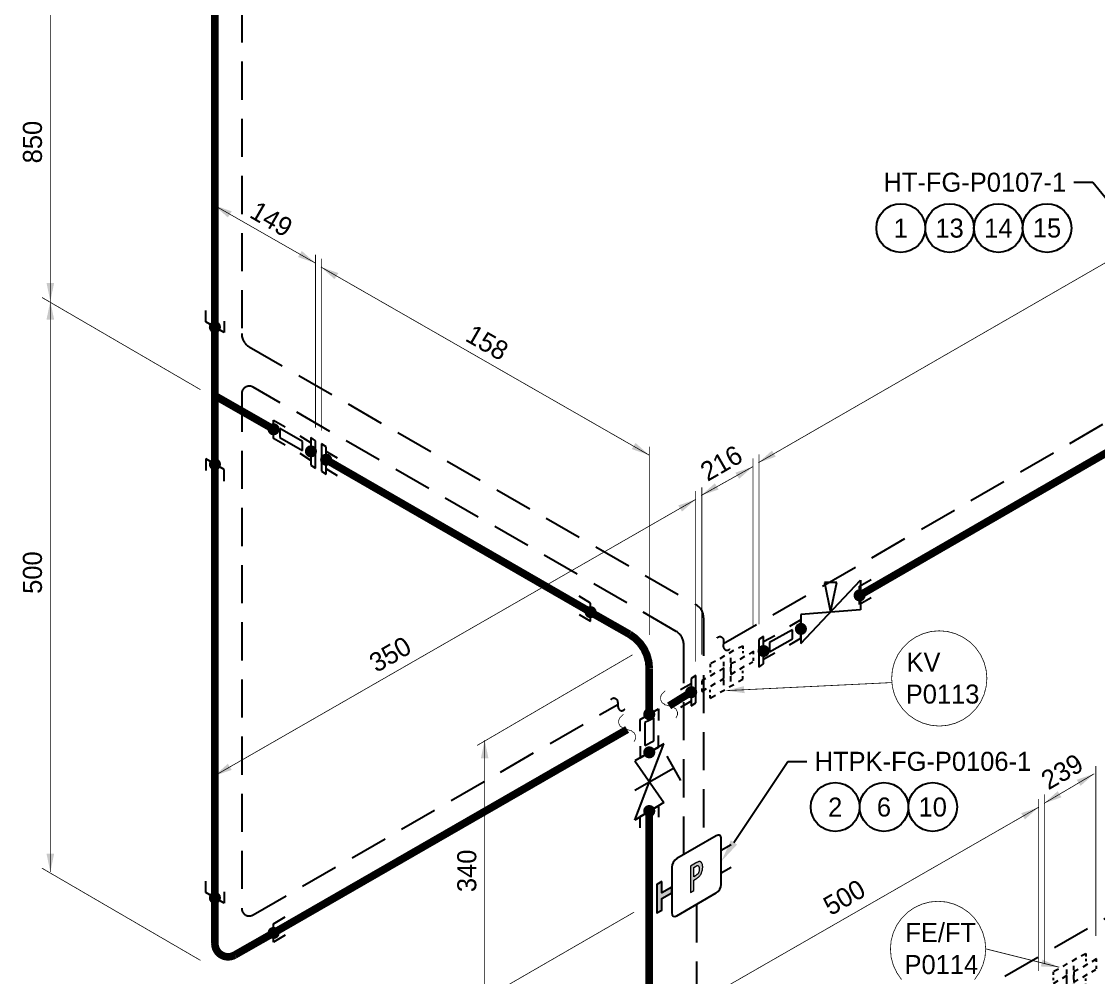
# Model space of a CAD drawing. Extents: x 0 to 844, y -42 to 494.
# Drawn here: x 182.4 to 323.7, y 139.7 to 265.1 of the extents above; entities that cross this region are included whole.
import ezdxf
from ezdxf import colors
from ezdxf.entities.mleader import LeaderData, LeaderLine
from ezdxf.enums import TextEntityAlignment as Align
from ezdxf.math import Vec2, Vec3

# ---------------------------------------------------------------- set-up
doc = ezdxf.new("R2010")
doc.units = 0
doc.header["$LTSCALE"] = 10
doc.header["$MEASUREMENT"] = 0
doc.linetypes.add('DASHED', pattern=[0.75, 0.5, -0.25])
doc.layers.get('Defpoints').update_dxf_attribs({"color": 9})
for name, color, linetype in [('DIMENSION', 2, 'Continuous'), ('HEAT_TRACE', 3, 'DASHED'), ('PIPE', 7, 'Continuous'), ('SYMBOL-3', 3, 'Continuous'), ('TEXT-2', 2, 'Continuous'), ('TEXT2', 40, 'Continuous'), ('WELDS', 7, 'Continuous'), ('Wipeout', 7, 'Continuous')]:
    doc.layers.add(name, color=color, linetype=linetype)
doc.styles.add('framdcn', font='', dxfattribs={"height": 2.4})
doc.styles.add('Scovan Elec', font='')
doc.styles.get("Standard").update_dxf_attribs({"font": ''})
doc.styles.get('framdcn').set_extended_font_data('Franklin Gothic Medium Cond')
doc.styles.get('Scovan Elec').set_extended_font_data('Franklin Gothic Medium Cond')
doc.styles.get('Standard').set_extended_font_data('Franklin Gothic Medium Cond')

# ---------------------------------------------------------------- blocks, each defined once
blk = doc.blocks.new('block39')
at = {"layer": 'PIPE', "linetype": 'ByBlock', "const_width": 1, "flags": 128}
blk.add_lwpolyline([(0, -60.2), (0, 0)], dxfattribs=at)
at = {"flags": 1}
for tag in ['Tag', 'UCI', 'Pipe Ref', 'Description', 'Key']:
    blk.add_attdef(tag, (0, 0), '', height=1, dxfattribs=at)
blk = doc.blocks.new('block40')
at = {"layer": 'PIPE', "linetype": 'ByBlock', "flags": 128}
for points in [[(0, -1.5), (0, 0)], [(2.4, -1.4), (2.4, -2.9)], [(2.4, -2.9), (0, -1.5)], [(8.9, -14.4), (10.4, -15.3)], [(8.9, -16.8), (8.9, -14.4)], [(10.4, -17.7), (8.9, -16.8)], [(0, -19.5), (0, -21)], [(2.4, -20.9), (0, -19.5)], [(2.4, -22.4), (2.4, -20.9)]]:
    blk.add_lwpolyline(points, dxfattribs=at)
at = {"layer": 'PIPE', "linetype": 'ByBlock', "const_width": 1, "flags": 128}
for points in [[(1.2, -11.2), (1.2, -2.2)], [(8.9, -15.6), (1.2, -11.2)], [(1.2, -20.2), (1.2, -11.2)]]:
    blk.add_lwpolyline(points, dxfattribs=at)
at = {"flags": 1}
for tag in ['Tag', 'UCI', 'Pipe Ref', 'Description', 'Key']:
    blk.add_attdef(tag, (0, 0), '', height=1, dxfattribs=at)
blk = doc.blocks.new('block41')
at = {"layer": 'PIPE', "linetype": 'ByBlock', "flags": 128}
for points in [[(0, 0.6), (0, 0)], [(3, -1.1), (0, 0.6)], [(0, 0), (0, -0.6)], [(0, -0.6), (3, -2.3)], [(3, -2.3), (3, -1.1)]]:
    blk.add_lwpolyline(points, dxfattribs=at)
at = {"flags": 1}
for tag in ['Tag', 'UCI', 'Pipe Ref', 'Description', 'Key']:
    blk.add_attdef(tag, (0, 0), '', height=1, dxfattribs=at)
blk = doc.blocks.new('block42')
at = {"layer": 'PIPE', "linetype": 'ByBlock', "flags": 128}
for points in [[(0, 1.1), (-1.4, 2)], [(0, 1.8), (0, 0)], [(0.6, 1.4), (0, 1.8)], [(0, 0), (0, -1.8)], [(0.6, -2.2), (0.6, 1.4)], [(0, -1.2), (-1.4, -0.3)], [(0, -1.8), (0.6, -2.2)]]:
    blk.add_lwpolyline(points, dxfattribs=at)
at = {"flags": 1}
for tag in ['Tag', 'UCI', 'Pipe Ref', 'Description', 'Key']:
    blk.add_attdef(tag, (0, 0), '', height=1, dxfattribs=at)
blk = doc.blocks.new('block43')
at = {"layer": 'PIPE', "linetype": 'ByBlock', "flags": 128}
for points in [[(0, 1.8), (0, 0)], [(0.6, 1.4), (0, 1.8)], [(0, 0), (0, -1.8)], [(0.6, -2.2), (0.6, 1.4)], [(2.1, -0.1), (0.6, 0.8)], [(0, -1.8), (0.6, -2.2)], [(2.1, -2.4), (0.6, -1.5)]]:
    blk.add_lwpolyline(points, dxfattribs=at)
at = {"flags": 1}
for tag in ['Tag', 'UCI', 'Pipe Ref', 'Description', 'Key']:
    blk.add_attdef(tag, (0, 0), '', height=1, dxfattribs=at)
blk = doc.blocks.new('block44')
at = {"layer": 'PIPE', "linetype": 'ByBlock', "const_width": 1, "flags": 128}
blk.add_lwpolyline([(34.7, -20), (0, 0)], dxfattribs=at)
at = {"flags": 1}
for tag in ['Tag', 'UCI', 'Pipe Ref', 'Description', 'Key']:
    blk.add_attdef(tag, (0, 0), '', height=1, dxfattribs=at)
blk = doc.blocks.new('block45')
at = {"layer": 'PIPE', "linetype": 'ByBlock', "flags": 128}
for points in [[(-2.5, 8.6), (-4, 9.5)], [(-2.5, 6.2), (-2.5, 8.6)], [(-4, 7.1), (-2.5, 6.2)], [(4, -6.7), (6.4, -5.3)], [(6.4, -5.3), (6.4, -6.8)], [(4, -8.2), (4, -6.7)]]:
    blk.add_lwpolyline(points, dxfattribs=at)
at = {"layer": 'PIPE', "linetype": 'ByBlock', "const_width": 1, "flags": 128}
for points in [[(2.6, 4.5), (-2.5, 7.4)], [(5.2, 0), (5.2, 0), (5.12, 0.9), (4.88, 1.78), (4.5, 2.6), (3.98, 3.34), (3.34, 3.98), (2.6, 4.5)], [(5.2, -6), (5.2, 0)]]:
    blk.add_lwpolyline(points, dxfattribs=at)
at = {"flags": 1}
for tag in ['Tag', 'UCI', 'Pipe Ref', 'Description', 'Key']:
    blk.add_attdef(tag, (0, 0), '', height=1, dxfattribs=at)
blk = doc.blocks.new('block46')
at = {"layer": 'PIPE', "linetype": 'ByBlock', "flags": 128}
for points in [[(0, 0), (-0.6, -0.3)], [(0.6, 0.3), (0, 0)], [(0.6, -2.7), (0.6, 0.3)], [(-0.6, -0.3), (-0.6, -3.3)], [(-0.6, -3.3), (0.6, -2.7)]]:
    blk.add_lwpolyline(points, dxfattribs=at)
at = {"flags": 1}
for tag in ['Tag', 'UCI', 'Pipe Ref', 'Description', 'Key']:
    blk.add_attdef(tag, (0, 0), '', height=1, dxfattribs=at)
blk = doc.blocks.new('block47')
at = {"layer": 'PIPE', "linetype": 'ByBlock', "flags": 128}
for points in [[(0, -1.5), (0, 0)], [(-3.1, -11.1), (0.7, -1.1)], [(-2.4, -1.4), (-2.4, -2.9)], [(0.7, -1.1), (-1.2, -2.2)], [(-1.2, -2.2), (-3.1, -3.3)], [(-2.4, -2.9), (0, -1.5)], [(1.1, -2.7), (2.9, -5.9)], [(-3.1, -3.3), (0.7, -8.8)], [(2, -4.3), (-3.1, -7.2)], [(0.7, -8.8), (-3.1, -11.1)], [(-2.4, -10.6), (0, -9.2)], [(0, -9.2), (0, -10.7)], [(-2.4, -12.1), (-2.4, -10.6)]]:
    blk.add_lwpolyline(points, dxfattribs=at)
at = {"flags": 1}
for tag in ['Tag', 'UCI', 'Pipe Ref', 'Description', 'Key']:
    blk.add_attdef(tag, (0, 0), '', height=1, dxfattribs=at)
blk = doc.blocks.new('block48')
at = {"layer": 'PIPE', "linetype": 'ByBlock', "const_width": 1, "flags": 128}
blk.add_lwpolyline([(0, -44.9), (0, 0)], dxfattribs=at)
at = {"flags": 1}
for tag in ['Tag', 'UCI', 'Pipe Ref', 'Description', 'Key']:
    blk.add_attdef(tag, (0, 0), '', height=1, dxfattribs=at)
blk = doc.blocks.new('block52')
at = {"layer": 'PIPE', "flags": 128}
for points in [[(4.8, 5.7), (5.4, 6)], [(5.4, 6), (5.4, 5.6)], [(2.4, 4.3), (3, 4.7)], [(3.6, 5), (4.2, 5.4)], [(3.8, 3.8), (3.8, 4.4)], [(5.6, 4.6), (5, 4.2)], [(5.4, 5.3), (5.4, 5)], [(6.8, 5.3), (6.2, 4.9)], [(6.8, 4.9), (6.8, 5.3)], [(6.8, 4), (6.8, 4.4)], [(1.1, 3.6), (1.1, 3.2)], [(1.2, 3.7), (1.8, 4)], [(2.9, 3.1), (2.3, 2.7)], [(2.9, 3.3), (2.9, 3.9)], [(2.9, 2.7), (2.9, 3.1)], [(4.4, 3.9), (3.8, 3.6)], [(3.8, 3.6), (3.8, 3.1)], [(3.8, 2.6), (3.8, 3.2)], [(5, 2.9), (5.6, 3.3)], [(6.2, 3.6), (6.7, 3.9)], [(0.5, 1.7), (0, 1.4)], [(1.1, 2.8), (1.1, 2.5)], [(1.7, 2.4), (1.1, 2)], [(2.4, 1.4), (2.9, 1.7)], [(2.9, 2.1), (2.9, 2.7)], [(2.9, 1.7), (2.9, 2.2)], [(2.9, 0.8), (2.9, 1.5)], [(3.8, 2.6), (3.8, 2.2)], [(3.8, 2.2), (4.4, 2.6)], [(3.8, 1.3), (3.8, 2)], [(4.8, 1.3), (5.4, 1.6)], [(5.4, 2.4), (5.4, 2.7)], [(5.4, 1.6), (5.4, 2)], [(0, 1.4), (0, 0.9)], [(0, 0.4), (0, 0)], [(0, 0), (0.6, 0.4)], [(1.1, -0.1), (1.1, 0.2)], [(1.2, 0.7), (1.8, 1.1)], [(2.4, -0.1), (3, 0.2)], [(3.6, 0.6), (4.2, 0.9)], [(1.1, -0.9), (1.1, -0.5)], [(1.1, -0.9), (1.8, -0.5)]]:
    blk.add_lwpolyline(points, dxfattribs=at)
at = {"flags": 1}
for tag in ['Tag', 'UCI', 'Pipe Ref', 'Description', 'Key']:
    blk.add_attdef(tag, (0, 0), '', height=1, dxfattribs=at)
blk = doc.blocks.new('block62')
at = {"layer": 'PIPE', "linetype": 'ByBlock', "const_width": 1, "flags": 128}
blk.add_lwpolyline([(0, -56.9), (0, 0)], dxfattribs=at)
at = {"flags": 1}
for tag in ['Tag', 'UCI', 'Pipe Ref', 'Description', 'Key']:
    blk.add_attdef(tag, (0, 0), '', height=1, dxfattribs=at)
blk = doc.blocks.new('block63')
at = {"layer": 'PIPE', "linetype": 'ByBlock', "flags": 128}
for points in [[(-2.93, 6.7), (-2.93, 8.2)], [(-0.53, 5.3), (-2.93, 6.7)], [(-0.53, 6.8), (-0.53, 5.3)], [(5.97, 2.6), (7.47, 3.5)], [(5.97, 0.2), (5.97, 2.6)], [(7.47, 1.1), (5.97, 0.2)]]:
    blk.add_lwpolyline(points, dxfattribs=at)
at = {"layer": 'PIPE', "linetype": 'ByBlock', "const_width": 1, "flags": 128}
for points in [[(-1.73, 0), (-1.73, 6)], [(5.97, 1.4), (0.87, -1.5)], [(0.87, -1.5), (0.59, -1.63), (0.3, -1.71), (0, -1.73), (-0.3, -1.71), (-0.59, -1.63), (-0.87, -1.5), (-1.11, -1.33), (-1.33, -1.11), (-1.5, -0.87), (-1.63, -0.59), (-1.71, -0.3), (-1.73, 0)]]:
    blk.add_lwpolyline(points, dxfattribs=at)
at = {"flags": 1}
for tag in ['Tag', 'UCI', 'Pipe Ref', 'Description', 'Key']:
    blk.add_attdef(tag, (0, 0), '', height=1, dxfattribs=at)
blk = doc.blocks.new('block64')
at = {"layer": 'PIPE', "linetype": 'ByBlock', "flags": 128}
for points, const_width in [([(3.6, 6.2), (3.5, 5.9)], 0.1), ([(3.5, 5.9), (3.5, 5.7)], 0.1), ([(3.5, 5.7), (3.5, 5.5)], 0.1), ([(4.1, 6.7), (3.6, 6.2)], 0.1), ([(7.5, 6.5), (4.6, 4.7)], 1), ([(3.5, 5.5), (3.6, 5.3)], 0.1), ([(3.6, 5.3), (3.7, 5.1)], 0.1), ([(3.7, 5.1), (3.9, 5)], 0.1), ([(3.9, 5), (4.1, 4.8)], 0.1), ([(4.1, 4.8), (4.3, 4.8)], 0.1), ([(4.3, 4.8), (4.6, 4.7)], 0.1), ([(4.6, 4.7), (4.9, 4.6)], 0.1), ([(4.9, 4.6), (5.1, 4.6)], 0.1), ([(5.1, 4.6), (5.3, 4.4)], 0.1), ([(5.3, 4.4), (5.5, 4.3)], 0.1), ([(5.5, 4.3), (5.6, 4.1)], 0.1), ([(-1.9, 3.1), (-2, 2.8)], 0.1), ([(-2, 2.8), (-2, 2.6)], 0.1), ([(-1.4, 3.6), (-1.9, 3.1)], 0.1), ([(5.7, 3.5), (5.5, 3.1)], 0.1), ([(5.6, 4.1), (5.7, 3.9)], 0.1), ([(5.7, 3.9), (5.7, 3.7)], 0.1), ([(5.7, 3.7), (5.7, 3.5)], 0.1), ([(-0.9, 1.6), (-47.3, -25.1)], 1), ([(-2, 2.6), (-2, 2.4)], 0.1), ([(-2, 2.4), (-1.9, 2.2)], 0.1), ([(-1.9, 2.2), (-1.8, 2)], 0.1), ([(-1.8, 2), (-1.6, 1.9)], 0.1), ([(-1.6, 1.9), (-1.4, 1.7)], 0.1), ([(-1.4, 1.7), (-1.2, 1.7)], 0.1), ([(-1.2, 1.7), (-0.9, 1.6)], 0.1), ([(-0.9, 1.6), (-0.6, 1.5)], 0.1), ([(-0.6, 1.5), (-0.4, 1.5)], 0.1), ([(-0.4, 1.5), (-0.2, 1.3)], 0.1), ([(-0.2, 1.3), (0, 1.2)], 0.1), ([(0, 1.2), (0.1, 1)], 0.1), ([(0.2, 0.4), (0, 0)], 0.1), ([(0.1, 1), (0.2, 0.8)], 0.1), ([(0.2, 0.8), (0.2, 0.6)], 0.1), ([(0.2, 0.6), (0.2, 0.4)], 0.1)]:
    blk.add_lwpolyline(points, dxfattribs=dict(at, const_width=const_width))
at = {"flags": 1}
for tag in ['Tag', 'UCI', 'Pipe Ref', 'Description', 'Key']:
    blk.add_attdef(tag, (0, 0), '', height=1, dxfattribs=at)
blk = doc.blocks.new('block66')
at = {"layer": 'PIPE', "linetype": 'ByBlock', "flags": 128}
for points in [[(0.6, 2.2), (0, 1.8)], [(0, 1.8), (0, 0)], [(0.6, -1.4), (0.6, 2.2)], [(0, 1.1), (-1.4, 0.3)], [(0, 0), (0, -1.8)], [(0, -1.2), (-1.4, -2)], [(0, -1.8), (0.6, -1.4)]]:
    blk.add_lwpolyline(points, dxfattribs=at)
at = {"flags": 1}
for tag in ['Tag', 'UCI', 'Pipe Ref', 'Description', 'Key']:
    blk.add_attdef(tag, (0, 0), '', height=1, dxfattribs=at)
blk = doc.blocks.new('block67')
at = {"layer": 'PIPE', "flags": 128}
for points in [[(4.8, 5.7), (5.4, 6)], [(5.4, 6), (5.4, 5.6)], [(2.4, 4.3), (3, 4.7)], [(3.6, 5), (4.2, 5.4)], [(3.8, 3.8), (3.8, 4.4)], [(5.6, 4.6), (5, 4.2)], [(5.4, 5.3), (5.4, 5)], [(6.8, 5.3), (6.2, 4.9)], [(6.8, 4.9), (6.8, 5.3)], [(6.8, 4), (6.8, 4.4)], [(1.1, 3.6), (1.1, 3.2)], [(1.2, 3.7), (1.8, 4)], [(2.9, 3.1), (2.3, 2.7)], [(2.9, 3.3), (2.9, 3.9)], [(2.9, 2.7), (2.9, 3.1)], [(4.4, 3.9), (3.8, 3.6)], [(3.8, 3.6), (3.8, 3.1)], [(3.8, 2.6), (3.8, 3.2)], [(5, 2.9), (5.6, 3.3)], [(6.2, 3.6), (6.7, 3.9)], [(0.5, 1.7), (0, 1.4)], [(1.1, 2.8), (1.1, 2.5)], [(1.7, 2.4), (1.1, 2)], [(2.4, 1.4), (2.9, 1.7)], [(2.9, 2.1), (2.9, 2.7)], [(2.9, 1.7), (2.9, 2.2)], [(2.9, 0.8), (2.9, 1.5)], [(3.8, 2.6), (3.8, 2.2)], [(3.8, 2.2), (4.4, 2.6)], [(3.8, 1.3), (3.8, 2)], [(4.8, 1.3), (5.4, 1.6)], [(5.4, 2.4), (5.4, 2.7)], [(5.4, 1.6), (5.4, 2)], [(0, 1.4), (0, 0.9)], [(0, 0.4), (0, 0)], [(0, 0), (0.6, 0.4)], [(1.1, -0.1), (1.1, 0.2)], [(1.2, 0.7), (1.8, 1.1)], [(2.4, -0.1), (3, 0.2)], [(3.6, 0.6), (4.2, 0.9)], [(1.1, -0.9), (1.1, -0.5)], [(1.1, -0.9), (1.8, -0.5)]]:
    blk.add_lwpolyline(points, dxfattribs=at)
at = {"flags": 1}
for tag in ['Tag', 'UCI', 'Pipe Ref', 'Description', 'Key']:
    blk.add_attdef(tag, (0, 0), '', height=1, dxfattribs=at)
blk = doc.blocks.new('block68')
at = {"layer": 'PIPE', "linetype": 'ByBlock', "flags": 128}
for points in [[(0.6, 2.2), (0, 1.8)], [(0, 1.8), (0, 0)], [(2.1, 2.3), (0.6, 1.5)], [(0.6, -1.4), (0.6, 2.2)], [(0, 0), (0, -1.8)], [(2.1, 0), (0.6, -0.8)], [(0, -1.8), (0.6, -1.4)]]:
    blk.add_lwpolyline(points, dxfattribs=at)
at = {"flags": 1}
for tag in ['Tag', 'UCI', 'Pipe Ref', 'Description', 'Key']:
    blk.add_attdef(tag, (0, 0), '', height=1, dxfattribs=at)
blk = doc.blocks.new('block69')
at = {"layer": 'PIPE', "linetype": 'ByBlock', "flags": 128}
for points in [[(3, 2.3), (0, 0.6)], [(3, 1.1), (3, 2.3)], [(0, -0.6), (3, 1.1)], [(0, 0.6), (0, 0)], [(0, 0), (0, -0.6)]]:
    blk.add_lwpolyline(points, dxfattribs=at)
at = {"flags": 1}
for tag in ['Tag', 'UCI', 'Pipe Ref', 'Description', 'Key']:
    blk.add_attdef(tag, (0, 0), '', height=1, dxfattribs=at)
blk = doc.blocks.new('block70')
at = {"layer": 'PIPE', "linetype": 'ByBlock', "flags": 128}
for points in [[(1.5, -2.2), (9.3, 6.1)], [(4.6, 5.8), (5.4, 1.9)], [(6.2, 5.8), (4.6, 5.8)], [(5.4, 1.9), (6.2, 5.8)], [(9.2, 5.3), (10.7, 6.2)], [(9.3, 6.1), (9.3, 2.2)], [(9.2, 2.9), (9.2, 5.3)], [(10.7, 3.8), (9.2, 2.9)], [(9.3, 2.2), (1.5, 1.6)], [(1.5, 1.6), (1.5, -0.3)], [(1.5, 0.9), (0, 0)], [(1.5, -1.5), (1.5, 0.9)], [(1.5, -0.3), (1.5, -2.2)], [(0, -2.4), (1.5, -1.5)]]:
    blk.add_lwpolyline(points, dxfattribs=at)
at = {"flags": 1}
for tag in ['Tag', 'UCI', 'Pipe Ref', 'Description', 'Key']:
    blk.add_attdef(tag, (0, 0), '', height=1, dxfattribs=at)
blk = doc.blocks.new('block71')
at = {"layer": 'PIPE', "linetype": 'ByBlock', "const_width": 1, "flags": 128}
for points in [[(131, 75.6), (64.4, 37.2)], [(64.4, 37.2), (0, 0)]]:
    blk.add_lwpolyline(points, dxfattribs=at)
at = {"flags": 1}
for tag in ['Tag', 'UCI', 'Pipe Ref', 'Description', 'Key']:
    blk.add_attdef(tag, (0, 0), '', height=1, dxfattribs=at)
blk = doc.blocks.new('block99')
at = {"layer": 'WELDS'}
h = blk.add_hatch(color=256, dxfattribs=at)
edge = h.paths.add_edge_path(flags=0)
edge.add_arc((0, 0), 0.8, 0, 360)
at = {"flags": 1}
for tag in ['Tag', 'UCI', 'Pipe Ref', 'Description', 'Key']:
    blk.add_attdef(tag, (0, 0), '', height=1, dxfattribs=at)
blk = doc.blocks.new('block100')
at = {"layer": 'WELDS'}
h = blk.add_hatch(color=256, dxfattribs=at)
edge = h.paths.add_edge_path(flags=0)
edge.add_arc((0, 0), 0.8, 0, 360)
at = {"flags": 1}
for tag in ['Tag', 'UCI', 'Pipe Ref', 'Description', 'Key']:
    blk.add_attdef(tag, (0, 0), '', height=1, dxfattribs=at)
blk = doc.blocks.new('block101')
at = {"layer": 'WELDS'}
h = blk.add_hatch(color=256, dxfattribs=at)
edge = h.paths.add_edge_path(flags=0)
edge.add_arc((0, 0), 0.8, 0, 360)
at = {"flags": 1}
for tag in ['Tag', 'UCI', 'Pipe Ref', 'Description', 'Key']:
    blk.add_attdef(tag, (0, 0), '', height=1, dxfattribs=at)
blk = doc.blocks.new('block102')
at = {"layer": 'WELDS'}
h = blk.add_hatch(color=256, dxfattribs=at)
edge = h.paths.add_edge_path(flags=0)
edge.add_arc((0, 0), 0.8, 0, 360)
at = {"flags": 1}
for tag in ['Tag', 'UCI', 'Pipe Ref', 'Description', 'Key']:
    blk.add_attdef(tag, (0, 0), '', height=1, dxfattribs=at)
blk = doc.blocks.new('block103')
at = {"layer": 'WELDS'}
h = blk.add_hatch(color=256, dxfattribs=at)
edge = h.paths.add_edge_path(flags=0)
edge.add_arc((0, 0), 0.8, 0, 360)
at = {"flags": 1}
for tag in ['Tag', 'UCI', 'Pipe Ref', 'Description', 'Key']:
    blk.add_attdef(tag, (0, 0), '', height=1, dxfattribs=at)
blk = doc.blocks.new('block104')
at = {"layer": 'WELDS'}
h = blk.add_hatch(color=256, dxfattribs=at)
edge = h.paths.add_edge_path(flags=0)
edge.add_arc((0, 0), 0.8, 0, 360)
at = {"flags": 1}
for tag in ['Tag', 'UCI', 'Pipe Ref', 'Description', 'Key']:
    blk.add_attdef(tag, (0, 0), '', height=1, dxfattribs=at)
blk = doc.blocks.new('block105')
at = {"layer": 'WELDS'}
h = blk.add_hatch(color=256, dxfattribs=at)
edge = h.paths.add_edge_path(flags=0)
edge.add_arc((0, 0), 0.8, 0, 360)
at = {"flags": 1}
for tag in ['Tag', 'UCI', 'Pipe Ref', 'Description', 'Key']:
    blk.add_attdef(tag, (0, 0), '', height=1, dxfattribs=at)
blk = doc.blocks.new('block106')
at = {"layer": 'WELDS'}
h = blk.add_hatch(color=256, dxfattribs=at)
edge = h.paths.add_edge_path(flags=0)
edge.add_arc((0, 0), 0.8, 0, 360)
at = {"flags": 1}
for tag in ['Tag', 'UCI', 'Pipe Ref', 'Description', 'Key']:
    blk.add_attdef(tag, (0, 0), '', height=1, dxfattribs=at)
blk = doc.blocks.new('block116')
at = {"layer": 'WELDS'}
h = blk.add_hatch(color=256, dxfattribs=at)
edge = h.paths.add_edge_path(flags=0)
edge.add_arc((0, 0), 0.8, 0, 360)
at = {"flags": 1}
for tag in ['Tag', 'UCI', 'Pipe Ref', 'Description', 'Key']:
    blk.add_attdef(tag, (0, 0), '', height=1, dxfattribs=at)
blk = doc.blocks.new('block117')
at = {"layer": 'WELDS'}
h = blk.add_hatch(color=256, dxfattribs=at)
edge = h.paths.add_edge_path(flags=0)
edge.add_arc((0, 0), 0.8, 0, 360)
at = {"flags": 1}
for tag in ['Tag', 'UCI', 'Pipe Ref', 'Description', 'Key']:
    blk.add_attdef(tag, (0, 0), '', height=1, dxfattribs=at)
blk = doc.blocks.new('block118')
at = {"layer": 'WELDS'}
h = blk.add_hatch(color=256, dxfattribs=at)
edge = h.paths.add_edge_path(flags=0)
edge.add_arc((0, 0), 0.8, 0, 360)
at = {"flags": 1}
for tag in ['Tag', 'UCI', 'Pipe Ref', 'Description', 'Key']:
    blk.add_attdef(tag, (0, 0), '', height=1, dxfattribs=at)
blk = doc.blocks.new('block119')
at = {"layer": 'WELDS'}
h = blk.add_hatch(color=256, dxfattribs=at)
edge = h.paths.add_edge_path(flags=0)
edge.add_arc((0, 0), 0.8, 0, 360)
at = {"flags": 1}
for tag in ['Tag', 'UCI', 'Pipe Ref', 'Description', 'Key']:
    blk.add_attdef(tag, (0, 0), '', height=1, dxfattribs=at)
blk = doc.blocks.new('block120')
at = {"layer": 'WELDS'}
h = blk.add_hatch(color=256, dxfattribs=at)
edge = h.paths.add_edge_path(flags=0)
edge.add_arc((0, 0), 0.8, 0, 360)
at = {"flags": 1}
for tag in ['Tag', 'UCI', 'Pipe Ref', 'Description', 'Key']:
    blk.add_attdef(tag, (0, 0), '', height=1, dxfattribs=at)
blk = doc.blocks.new('block121')
at = {"layer": 'WELDS'}
h = blk.add_hatch(color=256, dxfattribs=at)
edge = h.paths.add_edge_path(flags=0)
edge.add_arc((0, 0), 0.8, 0, 360)
at = {"flags": 1}
for tag in ['Tag', 'UCI', 'Pipe Ref', 'Description', 'Key']:
    blk.add_attdef(tag, (0, 0), '', height=1, dxfattribs=at)
blk = doc.blocks.new('block122')
at = {"layer": 'WELDS'}
h = blk.add_hatch(color=256, dxfattribs=at)
edge = h.paths.add_edge_path(flags=0)
edge.add_arc((0, 0), 0.8, 0, 360)
at = {"flags": 1}
for tag in ['Tag', 'UCI', 'Pipe Ref', 'Description', 'Key']:
    blk.add_attdef(tag, (0, 0), '', height=1, dxfattribs=at)
blk = doc.blocks.new('block9')
at = {"layer": 'TEXT2'}
blk.add_hatch(color=256, dxfattribs=at).paths.add_polyline_path([(0.001, 0), (-2.399, 0.1), (-2.199, 1)])
at = {"layer": 'TEXT2', "linetype": 'ByBlock', "const_width": 0.1, "flags": 128}
blk.add_lwpolyline([(-9.6, 2.4), (0, 0)], dxfattribs=at)
blk = doc.blocks.new('block10')
at = {"layer": 'TEXT2', "style": 'framdcn'}
for s, p in [('FE/FT', (0, 0)), ('P0114', (-0.1, -4.2))]:
    blk.add_text(s, height=2.5, dxfattribs=at).set_placement(p)
blk = doc.blocks.new('block15')
at = {"layer": 'TEXT2'}
blk.add_hatch(color=256, dxfattribs=at).paths.add_polyline_path([(0, 0), (2, -1.3), (1.4, -2)])
at = {"layer": 'TEXT2', "linetype": 'ByBlock', "const_width": 0.1, "flags": 128}
blk.add_lwpolyline([(15.599, -15.2), (0, 0)], dxfattribs=at)
blk = doc.blocks.new('block16')
at = {"layer": 'TEXT2', "style": 'framdcn'}
for s, p in [('KV', (0, 0)), ('P0113', (-0.1, -4.2))]:
    blk.add_text(s, height=2.5, dxfattribs=at).set_placement(p)
blk = doc.blocks.new('*U161')
h = blk.add_hatch(color=7)
h.dxf.hatch_style = 1
h.paths.add_polyline_path([(-0.79, -2.18), (-0.36, -1.93), (-0.36, -0.58), (-0.11, -0.44), (-0.06, -0.41), (-0.01, -0.37), (0.05, -0.34), (0.1, -0.3), (0.15, -0.27), (0.19, -0.23), (0.24, -0.2), (0.28, -0.16), (0.32, -0.13), (0.35, -0.09), (0.38, -0.06), (0.41, -0.02), (0.44, 0.01), (0.48, 0.07), (0.52, 0.12), (0.55, 0.18), (0.59, 0.24), (0.62, 0.3), (0.65, 0.36), (0.67, 0.43), (0.7, 0.5), (0.7, 0.5), (0.72, 0.56), (0.74, 0.63), (0.76, 0.69), (0.77, 0.75), (0.78, 0.82), (0.79, 0.88), (0.8, 0.95), (0.8, 1.01), (0.81, 1.08), (0.81, 1.15), (0.81, 1.15), (0.81, 1.22), (0.8, 1.28), (0.8, 1.34), (0.79, 1.4), (0.78, 1.45), (0.77, 1.5), (0.75, 1.55), (0.74, 1.59), (0.72, 1.64), (0.7, 1.67), (0.68, 1.71), (0.67, 1.72), (0.64, 1.76), (0.61, 1.79), (0.57, 1.82), (0.54, 1.84), (0.51, 1.85), (0.47, 1.86), (0.43, 1.87), (0.39, 1.87), (0.35, 1.87), (0.32, 1.86), (0.28, 1.85), (0.24, 1.84), (0.2, 1.82), (0.15, 1.81), (0.11, 1.79), (0.06, 1.76), (0.01, 1.74), (-0.04, 1.71), (-0.09, 1.68), (-0.15, 1.65), (-0.79, 1.28)])
h.paths.add_polyline_path([(-0.36, -0.12), (-0.36, 1.09), (-0.11, 1.23), (-0.01, 1.28), (0.12, 1.34), (0.2, 1.33), (0.27, 1.27), (0.31, 1.2), (0.34, 1.11), (0.35, 1), (0.36, 0.88), (0.35, 0.76), (0.33, 0.63), (0.3, 0.51), (0.26, 0.39), (0.2, 0.29), (0.13, 0.21), (0.04, 0.13), (-0.06, 0.06), (-0.15, 0)], flags=16)
h = blk.add_hatch(color=256)
h.dxf.hatch_style = 1
h.paths.add_polyline_path([(-4.55, -3), (-3.25, -2.25), (-3.25, -1.5), (-4.55, -2.25), (-4.55, -0.75), (-5.2, -1.13), (-5.2, -4.88), (-4.55, -4.5)])
for p, q in [((3.25, 3.37), (4.55, 4.12)), ((3.25, 0.37), (4.55, 1.12))]:
    blk.add_line(p, q)
for points in [[(2.6, 5.25), (-2.6, 2.25)], [(3.25, -1.13), (3.25, 4.88)], [(-3.25, 1.12), (-3.25, -4.88)], [(-2.6, -5.25), (2.6, -2.25)]]:
    blk.add_lwpolyline(points)
blk.add_lwpolyline([(-4.55, -0.75), (-5.2, -1.13), (-5.2, -4.88), (-4.55, -4.5), (-4.55, -3), (-3.25, -2.25), (-3.25, -1.5), (-4.55, -2.25)], close=True)
for centre, start_param, end_param in [((2.6, 4.5), 2.356194, 3.926991), ((-2.6, 1.5), 3.926991, 5.497787), ((2.6, -1.5), 0.785398, 2.356194), ((-2.6, -4.5), 5.497787, 7.068583)]:
    blk.add_ellipse(centre, major_axis=(-0.459, -0.795), ratio=0.57735, start_param=start_param, end_param=end_param)
at = {"layer": 'Defpoints', "lineweight": 0}
for points in [[(-0.36, -1.93), (-0.36, -0.58), (-0.14, -0.45), (-0.12, -0.44), (-0.06, -0.41), (-0.01, -0.37), (0.05, -0.34), (0.1, -0.3), (0.15, -0.27), (0.19, -0.23), (0.24, -0.2), (0.28, -0.16), (0.32, -0.13), (0.35, -0.09), (0.38, -0.06), (0.41, -0.02), (0.44, 0.01), (0.48, 0.07), (0.52, 0.12), (0.55, 0.18), (0.59, 0.24), (0.62, 0.3), (0.65, 0.36), (0.67, 0.43), (0.7, 0.5), (0.7, 0.5), (0.72, 0.56), (0.74, 0.63), (0.76, 0.69), (0.77, 0.75), (0.78, 0.82), (0.79, 0.88), (0.8, 0.95), (0.8, 1.01), (0.81, 1.08), (0.81, 1.15), (0.81, 1.15), (0.81, 1.22), (0.8, 1.28), (0.8, 1.34), (0.79, 1.4), (0.78, 1.45), (0.77, 1.5), (0.75, 1.55), (0.74, 1.59), (0.72, 1.64), (0.7, 1.67), (0.68, 1.71), (0.67, 1.72), (0.64, 1.76), (0.61, 1.79), (0.57, 1.82), (0.54, 1.84), (0.51, 1.85), (0.47, 1.86), (0.43, 1.87), (0.39, 1.87), (0.35, 1.87), (0.35, 1.87), (0.32, 1.86), (0.28, 1.85), (0.24, 1.84), (0.2, 1.82), (0.15, 1.81), (0.11, 1.79), (0.06, 1.76), (0.01, 1.74), (-0.04, 1.71), (-0.09, 1.68), (-0.15, 1.65), (-0.79, 1.28), (-0.79, -2.18)], [(0.13, 1.33), (0.15, 1.34), (0.19, 1.33), (0.22, 1.31), (0.25, 1.28), (0.28, 1.24), (0.3, 1.22), (0.32, 1.18), (0.33, 1.14), (0.34, 1.08), (0.35, 1.03), (0.35, 0.97), (0.36, 0.9), (0.36, 0.87), (0.35, 0.8), (0.35, 0.73), (0.34, 0.66), (0.33, 0.6), (0.31, 0.54), (0.29, 0.48), (0.27, 0.42), (0.25, 0.37), (0.24, 0.36), (0.21, 0.31), (0.18, 0.27), (0.15, 0.23), (0.11, 0.19), (0.06, 0.15), (0.02, 0.11), (-0.03, 0.07), (-0.09, 0.04), (-0.15, 0), (-0.36, -0.12), (-0.36, 1.09), (-0.15, 1.21), (-0.09, 1.24), (-0.04, 1.27), (0.01, 1.29), (0.06, 1.31), (0.09, 1.33)]]:
    blk.add_lwpolyline(points, close=True, dxfattribs=at)
blk = doc.blocks.new('*U17')
blk.add_wipeout([(0, 3.2), (-0.4, 3.17), (-0.8, 3.1), (-1.18, 2.98), (-1.54, 2.8), (-1.88, 2.59), (-2.19, 2.33), (-2.47, 2.04), (-2.7, 1.71), (-2.9, 1.36), (-3.04, 0.99), (-3.14, 0.6), (-3.19, 0.2), (-3.19, -0.2), (-3.14, -0.6), (-3.04, -0.99), (-2.9, -1.36), (-2.7, -1.71), (-2.47, -2.04), (-2.19, -2.33), (-1.88, -2.59), (-1.54, -2.8), (-1.18, -2.98), (-0.8, -3.1), (-0.4, -3.17), (0, -3.2), (0.4, -3.17), (0.8, -3.1), (1.18, -2.98), (1.54, -2.8), (1.88, -2.59), (2.19, -2.33), (2.47, -2.04), (2.7, -1.71), (2.9, -1.36), (3.04, -0.99), (3.14, -0.6), (3.19, -0.2), (3.19, 0.2), (3.14, 0.6), (3.04, 0.99), (2.9, 1.36), (2.7, 1.71), (2.47, 2.04), (2.19, 2.33), (1.88, 2.59), (1.54, 2.8), (1.18, 2.98), (0.8, 3.1), (0.4, 3.17)]).dxf.layer = 'Wipeout'
blk.add_circle((0, 0), 3.2)
at = {"color": 2}
blk.add_attdef('TAG1', text='', height=2.5, dxfattribs=at).set_placement((0, 0), align=Align.MIDDLE)
blk.add_attdef('TAG2', text='', height=2.5, dxfattribs=at).set_placement((3, -3), align=Align.MIDDLE_LEFT)
blk = doc.blocks.new('*U170')
blk.add_open_spline([(-1.11, 0.07), (-1.09, 0.15), (-1.05, 0.31), (-0.85, 0.51), (-0.58, 0.53), (-0.33, 0.45), (-0.09, 0.16), (0.09, -0.16), (0.33, -0.45), (0.58, -0.53), (0.85, -0.51), (1.05, -0.31), (1.09, -0.15), (1.11, -0.07)], degree=3, knots=[0, 0, 0, 0, 0.23778, 0.504219, 0.769947, 1.007727, 1.273929, 1.868857, 2.135059, 2.372839, 2.638567, 2.905005, 3.142785, 3.142785, 3.142785, 3.142785])
blk = doc.blocks.new('*U171')
blk.add_open_spline([(-1.09, 0.21), (-1.06, 0.29), (-1, 0.44), (-0.78, 0.62), (-0.51, 0.6), (-0.27, 0.49), (-0.07, 0.17), (0.07, -0.17), (0.27, -0.49), (0.51, -0.6), (0.78, -0.62), (1, -0.44), (1.06, -0.29), (1.09, -0.21)], degree=3, knots=[0, 0, 0, 0, 0.23778, 0.504219, 0.769947, 1.007727, 1.273929, 1.868857, 2.135059, 2.372839, 2.638567, 2.905005, 3.142785, 3.142785, 3.142785, 3.142785])

msp = doc.modelspace()

# ---------------------------------------------------------------- hatches: boundary and pattern name
at = {"layer": 'DIMENSION'}
for points in [[(207.7, 241), (210, 240.2), (209.5, 239.4)], [(221, 233.4), (218.7, 234.2), (219.2, 235)], [(221.7, 232.9), (224, 232.1), (223.5, 231.3)], [(186.2, 228.4), (185.7, 230.8), (186.7, 230.8)], [(186.2, 228.4), (186.7, 226), (185.7, 226)], [(264.8, 208.2), (262.5, 209), (263, 209.8)], [(279.1, 207.2), (280.9, 208.8), (281.4, 208)], [(278.4, 206.7), (276.6, 205.1), (276.1, 205.9)], [(271.6, 202.9), (273.4, 204.5), (273.9, 203.7)], [(270.9, 202.4), (269.1, 200.8), (268.6, 201.6)], [(243.2, 170.8), (243.7, 168.4), (242.7, 168.4)], [(207.7, 166.1), (209.5, 167.7), (210, 166.9)], [(323.2, 166.4), (321.4, 164.8), (320.9, 165.6)], [(316.6, 162.5), (318.4, 164.1), (318.9, 163.3)], [(315.9, 162), (314.1, 160.4), (313.6, 161.2)], [(186.2, 153.5), (185.7, 155.9), (186.7, 155.9)]]:
    msp.add_hatch(color=256, dxfattribs=at).paths.add_polyline_path(points)

# ---------------------------------------------------------------- linework, layer by layer
at = {"layer": 'DIMENSION', "linetype": 'ByBlock', "const_width": 0.1, "flags": 128}
for points in [[(186.2, 306.6), (186.2, 228.4)], [(424, 290.7), (279.1, 207.2)], [(207.8, 239.8), (207.8, 242.2)], [(221, 233.4), (207.7, 241)], [(221, 211.8), (221, 234.5)], [(221.8, 211.4), (221.8, 234)], [(264.8, 208.2), (221.7, 232.9)], [(205.9, 216.8), (185.1, 228.9)], [(186.2, 228.4), (186.2, 153.5)], [(264.8, 184.6), (264.8, 209.3)], [(278.4, 185.6), (278.4, 207.8)], [(279.2, 186), (279.2, 208.3)], [(278.4, 206.7), (271.6, 202.9)], [(270.9, 181.1), (270.9, 203.5)], [(271.7, 182), (271.7, 204)], [(270.9, 202.4), (207.7, 166.1)], [(262.6, 182), (242.2, 170.1)], [(243.2, 170.8), (243.2, 95.2)], [(207.8, 164.9), (207.8, 167.3)], [(323.4, 145.1), (323.4, 167.4)], [(323.2, 166.4), (316.6, 162.5)], [(315.9, 140.5), (315.9, 163.1)], [(316.7, 141.5), (316.7, 163.7)], [(315.9, 162), (264.7, 132.6)], [(205.9, 141.9), (185.1, 154)], [(262.8, 148.22), (242.2, 136.32)]]:
    msp.add_lwpolyline(points, dxfattribs=at)
at = {"layer": 'HEAT_TRACE'}
for p, q in [((272.5, 117.33), (422.85, 204.13)), ((271, 149.25), (271, 118.19))]:
    msp.add_line(p, q, dxfattribs=at)
for points in [[(38, 199.7), (202.15, 294.45, 0.267977), (202.65, 295.31), (202.65, 324.27, -0.57735), (204.15, 325.13), (210.31, 321.58, -0.267949), (211.31, 319.85), (211.31, 224.15, 0.267949), (212.31, 222.42), (270.93, 188.58, -0.267949), (271.93, 186.85), (271.93, 157.29)], [(269.33, 155.79), (269.33, 183.35, 0.267949), (268.33, 185.08), (212.81, 217.13, 0.57735), (211.31, 216.27), (211.31, 148.73, 0.57735), (212.81, 147.87), (260.67, 175.5)]]:
    msp.add_lwpolyline(points, format="xyb", dxfattribs=at)
msp.add_lwpolyline([(274.53, 183.5), (414.83, 264.5)], dxfattribs=at)
at = {"layer": 'TEXT2', "linetype": 'ByBlock', "const_width": 0.1, "flags": 128}
msp.add_lwpolyline([(309.01, 177.82), (308.73, 176.76), (308.27, 175.78), (307.64, 174.88), (306.87, 174.11), (305.98, 173.49), (304.99, 173.03), (303.94, 172.75), (302.86, 172.65), (301.77, 172.75), (300.72, 173.03), (299.73, 173.49), (298.84, 174.11), (298.07, 174.88), (297.44, 175.78), (296.98, 176.76), (296.7, 177.82), (296.61, 178.9), (296.7, 179.99), (296.98, 181.04), (297.44, 182.03), (298.07, 182.92), (298.84, 183.69), (299.73, 184.31), (300.72, 184.77), (301.77, 185.06), (302.86, 185.15), (303.94, 185.06), (304.99, 184.77), (305.98, 184.31), (306.87, 183.69), (307.64, 182.92), (308.27, 182.03), (308.73, 181.04), (309.01, 179.99), (309.11, 178.9)], close=True, dxfattribs=at)
msp.add_lwpolyline([(297.91, 139.38), (297.29, 140.28), (296.83, 141.26), (296.54, 142.31), (296.45, 143.4), (296.54, 144.49), (296.83, 145.54), (297.29, 146.53), (297.91, 147.42), (298.68, 148.19), (299.57, 148.81), (300.56, 149.27), (301.61, 149.56), (302.7, 149.65), (303.79, 149.56), (304.84, 149.27), (305.82, 148.81), (306.72, 148.19), (307.49, 147.42), (308.11, 146.53), (308.57, 145.54), (308.86, 144.49), (308.95, 143.4), (308.86, 142.31), (308.57, 141.26), (308.11, 140.28), (307.49, 139.38)], dxfattribs=at)

# ---------------------------------------------------------------- block references
at = {"layer": 'HEAT_TRACE', "rotation": 329.9999999999999}
for name, p in [('*U171', (274.53, 183.5)), ('*U170', (260.67, 175.5))]:
    msp.add_blockref(name, p, dxfattribs=at)
at = {"layer": 'PIPE'}
for name, p in [('block39', (207.8, 285.2)), ('block71', (292.4, 189.8)), ('block40', (206.6, 227.2)), ('block41', (216.3, 211.1)), ('block42', (220.4, 208.7)), ('block43', (221.8, 207.9)), ('block44', (222.4, 207.6)), ('block62', (207.8, 207)), ('block70', (283.2, 185.7)), ('block45', (259.6, 180.2)), ('block69', (280.6, 183)), ('block68', (279.2, 182.2)), ('block67', (271.7, 177.2)), ('block66', (270.3, 177.1)), ('block64', (262.8, 170.6)), ('block46', (264.8, 173.4)), ('block47', (266, 171.4)), ('block48', (264.8, 161.5)), ('block63', (209.53, 144.1)), ('block52', (316.7, 136.8))]:
    msp.add_blockref(name, p, dxfattribs=at)
at = {"layer": 'SYMBOL-3'}
msp.add_blockref('*U161', (271, 153), dxfattribs=at)
at = {"layer": 'TEXT2', "rotation": 47.04540848888732}
msp.add_blockref('block15', (274.9, 177.3), dxfattribs=at)
at = {"layer": 'TEXT2'}
for name, p in [('block16', (298.56, 179.8)), ('block10', (298.4, 144.3)), ('block9', (318.6, 141))]:
    msp.add_blockref(name, p, dxfattribs=at)
at = {"layer": 'WELDS'}
for name, p in [('block99', (207.8, 225)), ('block100', (215.5, 211.6)), ('block101', (220.4, 208.7)), ('block116', (207.8, 207)), ('block102', (222.4, 207.6)), ('block122', (292.4, 189.8)), ('block103', (257.1, 187.6)), ('block121', (284.7, 185.4)), ('block120', (279.8, 182.5)), ('block119', (270.3, 177.1)), ('block104', (264.8, 174.2)), ('block105', (264.8, 169.2)), ('block106', (264.8, 161.5)), ('block117', (207.8, 150.1)), ('block118', (215.5, 145.5))]:
    msp.add_blockref(name, p, dxfattribs=at)

# ---------------------------------------------------------------- texts
at = {"layer": 'DIMENSION', "style": 'framdcn'}
for s, rotation, p in [('850', 90, (185.1, 246.5)), ('149', -30, (212.18, 239.5)), ('158', -30, (240.5, 223.3)), ('216', 30, (272.46, 204.69)), ('500', 90, (185.1, 190)), ('350', 30, (229, 179.6)), ('239', 30, (317.18, 164.2)), ('340', 90, (242.1, 150.86)), ('500', 30, (288.6, 147.7))]:
    msp.add_text(s, height=2.5, rotation=rotation, dxfattribs=at).set_placement(p)

# ---------------------------------------------------------------- leaders
at = {"layer": 'TEXT-2'}
ml = msp.add_multileader_mtext('Standard', dxfattribs=at)
ml.set_content('HT-FG-P0107-1', color=256, style='Scovan Elec')
ml.set_leader_properties()
ml.build(insert=Vec2(0, 0))
ml.multileader.update_dxf_attribs({"dogleg_length": 2.5, "arrow_head_size": 3})
ctx = ml.context
ctx.base_point, ctx.char_height, ctx.arrow_head_size, ctx.landing_gap_size, ctx.plane_origin = Vec3(297.13, 244), 2.5, 3, 1, Vec3(281.51, 211.08)
ctx.text_align_type = 2
notes = []
notes.append((ctx, [(0, (1, 1, 0), (323, 244), (-1, 0), 2.5, [(0, [(340.88, 221.93)], 0, [])])]))
ctx.mtext.insert, ctx.mtext.alignment, ctx.mtext.flow_direction = Vec3(319.5, 245.27), 3, 5
for ctx, leaders in notes:
    for number, flags, end, landing, length, lines in leaders:
        leader = LeaderData()
        leader.index, (leader.has_last_leader_line, leader.has_dogleg_vector, leader.attachment_direction) = number, flags
        leader.last_leader_point, leader.dogleg_vector, leader.dogleg_length = Vec3(end), Vec3(landing), length
        for number, points, colour, breaks in lines:
            line = LeaderLine()
            line.index, line.vertices, line.color, line.breaks = number, Vec3.list(points), colors.encode_raw_color(colour), breaks
            leader.lines.append(line)
        ctx.leaders.append(leader)

# ---------------------------------------------------------------- next in the draw order: block references
for p, values in [((304.21, 238), {'TAG1': '13'}), ((295.6, 162.03), {'TAG1': '6'})]:
    msp.add_blockref('*U17', p, dxfattribs=at).add_auto_attribs(values)

# ---------------------------------------------------------------- next in the draw order: block references
for p, values in [((297.81, 238), {'TAG1': '1'}), ((310.61, 238), {'TAG1': '14'}), ((302, 162.03), {'TAG1': '10'})]:
    msp.add_blockref('*U17', p, dxfattribs=at).add_auto_attribs(values)

# ---------------------------------------------------------------- next in the draw order: block references
msp.add_blockref('*U17', (317, 238), dxfattribs=at).add_auto_attribs({'TAG1': '15'})

# ---------------------------------------------------------------- next in the draw order: leaders
ml = msp.add_multileader_mtext('Standard', dxfattribs=at)
ml.set_content('HTPK-FG-P0106-1', color=256, style='Scovan Elec')
ml.set_leader_properties()
ml.build(insert=Vec2(0, 0))
ml.multileader.update_dxf_attribs({"dogleg_length": 2.5, "arrow_head_size": 3})
ctx = ml.context
ctx.base_point, ctx.char_height, ctx.arrow_head_size, ctx.landing_gap_size, ctx.plane_origin = Vec3(285.5, 168), 2.5, 3, 1, Vec3(347.65, 121.32)
notes = []
notes.append((ctx, [(1, (1, 1, 0), (283, 168), (1, 0), 2.5, [(0, [(274.25, 154.88)], 0, [])])]))
ctx.mtext.insert, ctx.mtext.flow_direction = Vec3(286.5, 169.27), 5
for ctx, leaders in notes:
    for number, flags, end, landing, length, lines in leaders:
        leader = LeaderData()
        leader.index, (leader.has_last_leader_line, leader.has_dogleg_vector, leader.attachment_direction) = number, flags
        leader.last_leader_point, leader.dogleg_vector, leader.dogleg_length = Vec3(end), Vec3(landing), length
        for number, points, colour, breaks in lines:
            line = LeaderLine()
            line.index, line.vertices, line.color, line.breaks = number, Vec3.list(points), colors.encode_raw_color(colour), breaks
            leader.lines.append(line)
        ctx.leaders.append(leader)

# ---------------------------------------------------------------- next in the draw order: block references
msp.add_blockref('*U17', (289.2, 162.03), dxfattribs=at).add_auto_attribs({'TAG1': '2'})

doc.saveas('drawing.dxf')
